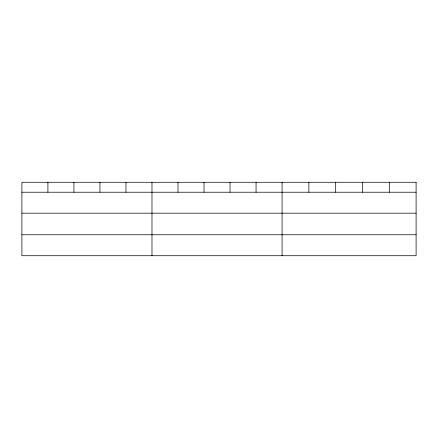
<?xml version="1.0" encoding="UTF-8"?>
<svg xmlns="http://www.w3.org/2000/svg" width="438" height="438" viewBox="0 0 438 438"><rect width="100%" height="100%" fill="white"/><g stroke="black" fill="none" stroke-linecap="round" stroke-linejoin="round"><path stroke-width="0.66" d="M21.9 192.222L416.1 192.222M21.9 213.175L416.1 213.175M21.9 234.763L416.1 234.763M389.294 182.285L389.294 192.222M362.489 182.285L362.489 192.222M335.683 182.285L335.683 192.222M308.878 182.285L308.878 192.222M282.072 182.285L282.072 255.715M256.055 182.285L256.055 192.222M230.038 182.285L230.038 192.222M204.02 182.285L204.02 192.222M178.003 182.285L178.003 192.222M151.986 182.285L151.986 255.715M125.969 182.285L125.969 192.222M99.952 182.285L99.952 192.222M73.934 182.285L73.934 192.222M47.917 182.285L47.917 192.222M416.1 182.285L21.9 182.285L21.9 255.715L416.1 255.715L416.1 182.285"/></g></svg>
